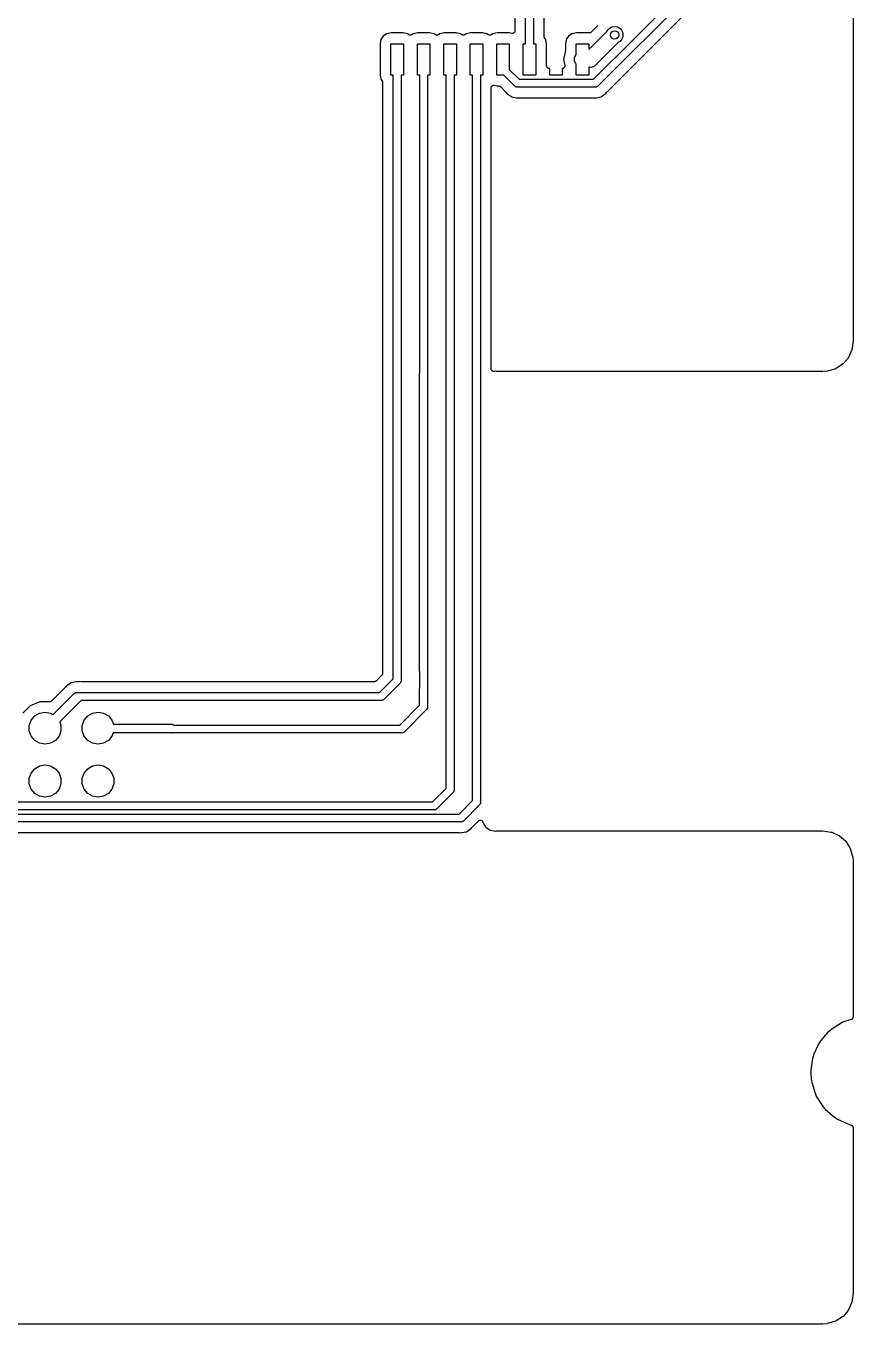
# Model space of a CAD drawing. Extents: x 121 to 245, y -148 to -51.
# Drawn here: x 204.8 to 244.5, y -148.5 to -86.2 of the extents above; entities that cross this region are included whole.
import ezdxf

# ---------------------------------------------------------------- set-up
doc = ezdxf.new("R2010")
doc.units = 0
doc.header["$MEASUREMENT"] = 0
doc.layers.add('BLACK', color=7, linetype='CONTINUOUS')

msp = doc.modelspace()

# ---------------------------------------------------------------- linework, layer by layer
at = {"layer": 'BLACK', "linetype": 'CONTINUOUS'}
for p, q in [((244.502, -56.7324), (244.502, -101.294)), ((232.054, -88.74), (243.261, -77.533)), ((243.581, -77.7525), (232.274, -89.0593)), ((232.685, -89.3669), (243.888, -78.1633)), ((228.283, -85.2983), (228.283, -86.4213)), ((228.79, -87.04), (228.791, -85.2253)), ((229.171, -85.2959), (229.171, -87.04)), ((229.679, -86.6835), (229.679, -85.5589)), ((222.133, -86.5615), (221.965, -86.6738)), ((222.344, -86.5196), (222.133, -86.5615)), ((222.918, -86.5196), (222.344, -86.5196)), ((223.129, -86.5615), (222.918, -86.5196)), ((223.195, -86.6057), (223.129, -86.5615)), ((223.403, -86.5615), (223.337, -86.6057)), ((223.614, -86.5196), (223.403, -86.5615)), ((224.188, -86.5196), (223.614, -86.5196)), ((224.399, -86.5615), (224.188, -86.5196)), ((224.465, -86.6057), (224.399, -86.5615)), ((224.673, -86.5615), (224.607, -86.6057)), ((224.884, -86.5196), (224.673, -86.5615)), ((225.458, -86.5196), (224.884, -86.5196)), ((225.669, -86.5615), (225.458, -86.5196)), ((225.735, -86.6057), (225.669, -86.5615)), ((225.943, -86.5615), (225.877, -86.6057)), ((226.154, -86.5196), (225.943, -86.5615)), ((226.728, -86.5196), (226.154, -86.5196)), ((226.939, -86.5615), (226.728, -86.5196)), ((227.005, -86.6057), (226.939, -86.5615)), ((227.213, -86.5615), (227.147, -86.6057)), ((227.424, -86.5196), (227.213, -86.5615)), ((227.998, -86.5196), (227.424, -86.5196)), ((228.131, -86.5459), (227.998, -86.5196)), ((228.132, -86.5459), (228.131, -86.5459)), ((228.133, -86.5464), (228.132, -86.5459)), ((228.154, -86.5464), (228.133, -86.5464)), ((228.175, -86.5468), (228.154, -86.5464)), ((228.176, -86.5464), (228.175, -86.5468)), ((228.178, -86.5464), (228.176, -86.5464)), ((228.197, -86.5393), (228.178, -86.5464)), ((228.217, -86.5326), (228.197, -86.5393)), ((228.218, -86.5318), (228.217, -86.5326)), ((228.219, -86.5313), (228.218, -86.5318)), ((228.235, -86.518), (228.219, -86.5313)), ((228.251, -86.505), (228.235, -86.518)), ((228.252, -86.5038), (228.251, -86.505)), ((228.253, -86.5029), (228.252, -86.5038)), ((228.263, -86.485), (228.253, -86.5029)), ((228.274, -86.4673), (228.263, -86.485)), ((228.275, -86.4647), (228.274, -86.466)), ((228.274, -86.466), (228.274, -86.4673)), ((228.278, -86.4444), (228.275, -86.4647)), ((228.282, -86.4241), (228.278, -86.4444)), ((228.283, -86.4213), (228.282, -86.4227)), ((228.282, -86.4227), (228.282, -86.4241)), ((231.023, -86.5615), (230.855, -86.6738)), ((231.234, -86.5196), (231.023, -86.5615)), ((231.808, -86.5196), (231.234, -86.5196)), ((231.819, -86.5217), (231.808, -86.5196)), ((231.837, -86.5221), (231.819, -86.5217)), ((231.821, -87.3182), (232.703, -86.4361)), ((231.855, -86.5237), (231.837, -86.5221)), ((231.859, -86.5226), (231.855, -86.5237)), ((231.863, -86.5227), (231.859, -86.5226)), ((231.88, -86.5169), (231.863, -86.5227)), ((231.898, -86.5122), (231.88, -86.5169)), ((231.901, -86.5098), (231.898, -86.5122)), ((231.905, -86.5085), (231.901, -86.5098)), ((231.919, -86.4972), (231.905, -86.5085)), ((231.934, -86.4869), (231.919, -86.4972)), ((232.257, -86.1634), (231.934, -86.4869)), ((232.703, -86.4361), (232.712, -86.4109)), ((232.712, -86.4109), (232.803, -86.3029)), ((232.803, -86.3029), (232.925, -86.2323)), ((232.925, -86.2323), (233.064, -86.2078)), ((233.064, -86.2078), (233.203, -86.2323)), ((233.203, -86.2323), (233.325, -86.3029)), ((233.325, -86.3029), (233.416, -86.4109)), ((233.416, -86.4109), (233.464, -86.5435)), ((233.464, -86.5435), (233.464, -86.6845)), ((221.852, -86.8418), (221.811, -87.0525)), ((221.811, -87.0525), (221.811, -88.5275)), ((221.965, -86.6738), (221.852, -86.8418)), ((222.331, -88.54), (222.331, -87.04)), ((222.331, -87.04), (222.931, -87.04)), ((222.931, -87.04), (222.931, -88.54)), ((223.203, -86.6091), (223.195, -86.6057)), ((223.21, -86.614), (223.203, -86.6091)), ((223.223, -86.6179), (223.21, -86.614)), ((223.236, -86.6235), (223.223, -86.6179)), ((223.244, -86.624), (223.236, -86.6235)), ((223.252, -86.6264), (223.244, -86.624)), ((223.266, -86.6255), (223.252, -86.6264)), ((223.28, -86.6264), (223.266, -86.6255)), ((223.288, -86.624), (223.28, -86.6264)), ((223.296, -86.6235), (223.288, -86.624)), ((223.309, -86.6179), (223.296, -86.6235)), ((223.322, -86.614), (223.309, -86.6179)), ((223.329, -86.6091), (223.322, -86.614)), ((223.337, -86.6057), (223.329, -86.6091)), ((223.601, -88.54), (223.601, -87.04)), ((223.601, -87.04), (224.201, -87.04)), ((224.201, -87.04), (224.201, -88.54)), ((224.473, -86.6091), (224.465, -86.6057)), ((224.48, -86.614), (224.473, -86.6091)), ((224.493, -86.6179), (224.48, -86.614)), ((224.506, -86.6235), (224.493, -86.6179)), ((224.514, -86.624), (224.506, -86.6235)), ((224.522, -86.6264), (224.514, -86.624)), ((224.536, -86.6255), (224.522, -86.6264)), ((224.55, -86.6264), (224.536, -86.6255)), ((224.558, -86.624), (224.55, -86.6264)), ((224.566, -86.6235), (224.558, -86.624)), ((224.579, -86.6179), (224.566, -86.6235)), ((224.592, -86.614), (224.579, -86.6179)), ((224.599, -86.6091), (224.592, -86.614)), ((224.607, -86.6057), (224.599, -86.6091)), ((224.871, -88.54), (224.871, -87.04)), ((224.871, -87.04), (225.471, -87.04)), ((225.471, -87.04), (225.471, -88.54)), ((225.743, -86.6091), (225.735, -86.6057)), ((225.75, -86.614), (225.743, -86.6091)), ((225.763, -86.6179), (225.75, -86.614)), ((225.776, -86.6235), (225.763, -86.6179)), ((225.784, -86.624), (225.776, -86.6235)), ((225.792, -86.6264), (225.784, -86.624)), ((225.806, -86.6255), (225.792, -86.6264)), ((225.82, -86.6264), (225.806, -86.6255)), ((225.828, -86.624), (225.82, -86.6264)), ((225.836, -86.6235), (225.828, -86.624)), ((225.849, -86.6179), (225.836, -86.6235)), ((225.862, -86.614), (225.849, -86.6179)), ((225.869, -86.6091), (225.862, -86.614)), ((225.877, -86.6057), (225.869, -86.6091)), ((226.141, -88.54), (226.141, -87.04)), ((226.141, -87.04), (226.741, -87.04)), ((226.741, -87.04), (226.741, -88.54)), ((227.013, -86.6091), (227.005, -86.6057)), ((227.02, -86.614), (227.013, -86.6091)), ((227.033, -86.6179), (227.02, -86.614)), ((227.046, -86.6235), (227.033, -86.6179)), ((227.054, -86.624), (227.046, -86.6235)), ((227.062, -86.6264), (227.054, -86.624)), ((227.076, -86.6255), (227.062, -86.6264)), ((227.09, -86.6264), (227.076, -86.6255)), ((227.098, -86.624), (227.09, -86.6264)), ((227.106, -86.6235), (227.098, -86.624)), ((227.119, -86.6179), (227.106, -86.6235)), ((227.132, -86.614), (227.119, -86.6179)), ((227.139, -86.6091), (227.132, -86.614)), ((227.147, -86.6057), (227.139, -86.6091)), ((227.411, -88.54), (227.411, -87.04)), ((227.411, -87.04), (228.011, -87.04)), ((228.011, -87.04), (228.011, -88.2706)), ((228.681, -88.54), (228.681, -87.04)), ((228.681, -87.04), (228.79, -87.04)), ((229.171, -87.04), (229.281, -87.04)), ((229.281, -87.04), (229.281, -88.54)), ((229.682, -86.6985), (229.679, -86.6835)), ((229.683, -86.7137), (229.682, -86.6985)), ((229.686, -86.7201), (229.683, -86.7137)), ((229.687, -86.7269), (229.686, -86.7201)), ((229.695, -86.7401), (229.687, -86.7269)), ((229.701, -86.7541), (229.695, -86.7401)), ((229.76, -86.8418), (229.701, -86.7541)), ((229.801, -87.0525), (229.76, -86.8418)), ((229.801, -88.105), (229.801, -87.0525)), ((230.742, -86.8418), (230.701, -87.0525)), ((230.701, -87.0525), (230.701, -87.3792)), ((230.855, -86.6738), (230.742, -86.8418)), ((231.221, -87.5548), (231.221, -87.04)), ((231.221, -87.04), (231.821, -87.04)), ((231.821, -87.04), (231.821, -87.3182)), ((233.246, -86.9708), (232.169, -88.0476)), ((233.325, -86.9251), (233.246, -86.9708)), ((233.416, -86.8171), (233.325, -86.9251)), ((233.464, -86.6845), (233.416, -86.8171)), ((230.685, -87.4369), (230.615, -87.79)), ((230.615, -87.79), (230.672, -88.0802)), ((230.693, -87.4226), (230.685, -87.4358)), ((230.685, -87.4358), (230.685, -87.4369)), ((230.694, -87.4158), (230.693, -87.4226)), ((230.697, -87.4094), (230.694, -87.4158)), ((230.698, -87.3942), (230.697, -87.4094)), ((230.701, -87.3792), (230.698, -87.3942)), ((231.14, -87.7228), (231.186, -87.5966)), ((231.14, -87.8572), (231.14, -87.7228)), ((231.186, -87.5966), (231.221, -87.5548)), ((228.011, -88.2706), (228.48, -88.74)), ((229.803, -88.1159), (229.801, -88.105)), ((229.803, -88.1271), (229.803, -88.1159)), ((229.807, -88.1375), (229.803, -88.1271)), ((229.809, -88.1484), (229.807, -88.1375)), ((229.815, -88.1581), (229.809, -88.1484)), ((229.818, -88.1685), (229.815, -88.1581)), ((229.826, -88.177), (229.818, -88.1685)), ((229.831, -88.1866), (229.826, -88.177)), ((229.84, -88.1938), (229.831, -88.1866)), ((229.847, -88.2023), (229.84, -88.1938)), ((229.856, -88.2078), (229.847, -88.2023)), ((229.865, -88.215), (229.856, -88.2078)), ((229.875, -88.2188), (229.865, -88.215)), ((229.885, -88.2243), (229.875, -88.2188)), ((229.896, -88.2263), (229.885, -88.2243)), ((229.906, -88.2301), (229.896, -88.2263)), ((229.917, -88.2301), (229.906, -88.2301)), ((229.928, -88.232), (229.917, -88.2301)), ((229.951, -88.232), (229.928, -88.232)), ((229.951, -88.54), (229.951, -88.232)), ((230.571, -88.2279), (230.551, -88.2319)), ((230.551, -88.2319), (230.551, -88.54)), ((230.591, -88.2243), (230.571, -88.2279)), ((230.592, -88.2236), (230.591, -88.2243)), ((230.594, -88.2234), (230.592, -88.2236)), ((230.611, -88.2126), (230.594, -88.2234)), ((230.629, -88.2023), (230.611, -88.2126)), ((230.63, -88.2012), (230.629, -88.2023)), ((230.631, -88.2005), (230.63, -88.2012)), ((230.644, -88.1843), (230.631, -88.2005)), ((230.658, -88.1685), (230.644, -88.1843)), ((230.659, -88.1661), (230.658, -88.1672)), ((230.658, -88.1672), (230.658, -88.1685)), ((230.666, -88.1465), (230.659, -88.1661)), ((230.673, -88.1271), (230.666, -88.1465)), ((230.672, -88.0802), (230.672, -88.0816)), ((230.672, -88.0816), (230.673, -88.0829)), ((230.673, -88.0829), (230.673, -88.1036)), ((230.673, -88.1036), (230.673, -88.1243)), ((230.673, -88.1243), (230.673, -88.1256)), ((230.673, -88.1256), (230.673, -88.1271)), ((231.186, -87.9834), (231.14, -87.8572)), ((231.221, -88.0252), (231.186, -87.9834)), ((231.221, -88.54), (231.221, -88.0252)), ((231.871, -88.171), (231.821, -88.171)), ((231.821, -88.171), (231.821, -88.54)), ((231.922, -88.1754), (231.871, -88.171)), ((231.971, -88.1623), (231.922, -88.1754)), ((232.02, -88.1535), (231.971, -88.1623)), ((232.035, -88.145), (232.02, -88.1535)), ((232.051, -88.1406), (232.035, -88.145)), ((232.093, -88.1116), (232.051, -88.1406)), ((232.137, -88.0864), (232.093, -88.1116)), ((232.169, -88.0476), (232.137, -88.0864)), ((221.811, -88.5275), (221.852, -88.7382)), ((221.852, -88.7382), (221.911, -88.8259)), ((221.911, -88.8259), (221.917, -88.8399)), ((221.917, -88.8399), (221.925, -88.8531)), ((221.925, -88.8531), (221.926, -88.8599)), ((221.926, -88.8599), (221.929, -88.8663)), ((221.929, -88.8663), (221.93, -88.8815)), ((221.93, -88.8815), (221.933, -88.8965)), ((221.933, -88.8965), (221.932, -117.26)), ((222.441, -88.54), (222.331, -88.54)), ((222.44, -117.523), (222.441, -88.54)), ((222.931, -88.54), (222.821, -88.54)), ((222.821, -88.54), (222.821, -117.594)), ((223.711, -88.54), (223.601, -88.54)), ((223.71, -117.17), (223.711, -88.54)), ((224.201, -88.54), (224.091, -88.54)), ((224.091, -88.54), (224.091, -118.864)), ((224.98, -88.54), (224.871, -88.54)), ((224.981, -122.78), (224.98, -88.54)), ((225.471, -88.54), (225.361, -88.54)), ((225.361, -88.54), (225.361, -122.85)), ((226.251, -88.54), (226.141, -88.54)), ((226.25, -122.427), (226.251, -88.54)), ((226.741, -88.54), (226.631, -88.54)), ((226.631, -88.54), (226.631, -123.436)), ((227.148, -89.1127), (227.159, -89.095)), ((227.159, -89.095), (227.169, -89.0771)), ((227.169, -89.0771), (227.17, -89.0762)), ((227.17, -89.0762), (227.171, -89.075)), ((227.171, -89.075), (227.187, -89.062)), ((227.187, -89.062), (227.203, -89.0487)), ((227.203, -89.0487), (227.204, -89.0482)), ((227.204, -89.0482), (227.205, -89.0474)), ((227.205, -89.0474), (227.225, -89.0407)), ((227.225, -89.0407), (227.244, -89.0336)), ((227.244, -89.0336), (227.246, -89.0336)), ((227.246, -89.0336), (227.247, -89.0332)), ((227.247, -89.0332), (227.268, -89.0336)), ((227.268, -89.0336), (227.289, -89.0336)), ((227.289, -89.0336), (227.29, -89.0341)), ((227.29, -89.0341), (227.291, -89.0341)), ((227.291, -89.0341), (227.424, -89.0604)), ((227.742, -88.54), (227.411, -88.54)), ((227.424, -89.0604), (227.491, -89.0604)), ((227.491, -89.0604), (227.497, -89.0614)), ((227.497, -89.0614), (227.502, -89.0609)), ((227.502, -89.0609), (227.518, -89.0652)), ((227.518, -89.0652), (227.534, -89.0681)), ((227.534, -89.0681), (227.539, -89.0709)), ((227.539, -89.0709), (227.545, -89.0723)), ((227.545, -89.0723), (227.558, -89.0819)), ((227.558, -89.0819), (227.573, -89.0902)), ((227.573, -89.0902), (227.576, -89.0944)), ((227.576, -89.0944), (227.581, -89.0976)), ((228.261, -89.0593), (227.742, -88.54)), ((228.277, -89.0787), (228.261, -89.0593)), ((228.299, -89.0913), (228.277, -89.0787)), ((228.32, -89.1058), (228.299, -89.0913)), ((228.48, -88.74), (232.054, -88.74)), ((229.281, -88.54), (228.681, -88.54)), ((230.551, -88.54), (229.951, -88.54)), ((231.821, -88.54), (231.221, -88.54)), ((232.236, -89.0913), (232.215, -89.1058)), ((232.258, -89.0787), (232.236, -89.0913)), ((232.274, -89.0593), (232.258, -89.0787)), ((227.139, -89.1587), (227.14, -89.1573)), ((227.139, -102.641), (227.139, -89.1587)), ((227.14, -89.1559), (227.144, -89.1356)), ((227.14, -89.1573), (227.14, -89.1559)), ((227.144, -89.1356), (227.147, -89.1153)), ((227.147, -89.1153), (227.148, -89.114)), ((227.148, -89.114), (227.148, -89.1127)), ((227.581, -89.0976), (227.85, -89.3669)), ((227.85, -89.3669), (227.857, -89.3771)), ((227.857, -89.3771), (227.866, -89.3862)), ((227.866, -89.3862), (227.898, -89.4341)), ((227.898, -89.4341), (228.129, -89.5885)), ((228.129, -89.5885), (228.345, -89.6314)), ((228.328, -89.108), (228.32, -89.1058)), ((228.335, -89.1123), (228.328, -89.108)), ((228.36, -89.1167), (228.335, -89.1123)), ((228.345, -89.6314), (228.345, -89.6314)), ((228.345, -89.6314), (228.402, -89.6427)), ((228.385, -89.1232), (228.36, -89.1167)), ((228.41, -89.121), (228.385, -89.1232)), ((228.402, -89.6427), (228.458, -89.6314)), ((232.125, -89.121), (228.41, -89.121)), ((228.458, -89.6314), (228.471, -89.6312)), ((228.471, -89.6312), (228.483, -89.629)), ((228.483, -89.629), (232.052, -89.629)), ((232.052, -89.629), (232.064, -89.6312)), ((232.064, -89.6312), (232.077, -89.6314)), ((232.077, -89.6314), (232.133, -89.6427)), ((232.15, -89.1232), (232.125, -89.121)), ((232.133, -89.6427), (232.19, -89.6314)), ((232.175, -89.1167), (232.15, -89.1232)), ((232.2, -89.1123), (232.175, -89.1167)), ((232.19, -89.6314), (232.406, -89.5885)), ((232.19, -89.6314), (232.19, -89.6314)), ((232.207, -89.108), (232.2, -89.1123)), ((232.215, -89.1058), (232.207, -89.108)), ((232.406, -89.5885), (232.637, -89.4341)), ((232.637, -89.4341), (232.669, -89.3862)), ((232.669, -89.3862), (232.678, -89.3772)), ((232.678, -89.3772), (232.685, -89.3669)), ((244.501, -101.312), (244.441, -101.726)), ((244.502, -101.294), (244.5, -101.303)), ((244.5, -101.303), (244.501, -101.312)), ((244.261, -102.124), (244.022, -102.401)), ((244.27, -102.108), (244.261, -102.124)), ((244.28, -102.093), (244.27, -102.108)), ((244.431, -101.76), (244.28, -102.093)), ((244.436, -101.743), (244.431, -101.76)), ((244.441, -101.726), (244.436, -101.743)), ((227.14, -102.643), (227.139, -102.641)), ((227.14, -102.644), (227.14, -102.643)), ((227.144, -102.664), (227.14, -102.644)), ((227.147, -102.685), (227.144, -102.664)), ((227.148, -102.686), (227.147, -102.685)), ((227.148, -102.687), (227.148, -102.686)), ((227.159, -102.705), (227.148, -102.687)), ((227.169, -102.723), (227.159, -102.705)), ((227.17, -102.724), (227.169, -102.723)), ((227.171, -102.725), (227.17, -102.724)), ((227.187, -102.738), (227.171, -102.725)), ((227.203, -102.751), (227.187, -102.738)), ((227.204, -102.752), (227.203, -102.751)), ((227.205, -102.753), (227.204, -102.752)), ((227.225, -102.759), (227.205, -102.753)), ((227.244, -102.766), (227.225, -102.759)), ((227.246, -102.766), (227.244, -102.766)), ((227.247, -102.767), (227.246, -102.766)), ((227.268, -102.766), (227.247, -102.767)), ((227.289, -102.766), (227.268, -102.766)), ((227.29, -102.766), (227.289, -102.766)), ((227.291, -102.766), (227.29, -102.766)), ((227.33, -102.758), (227.291, -102.766)), ((227.378, -102.768), (227.33, -102.758)), ((227.39, -102.768), (227.378, -102.768)), ((227.402, -102.77), (227.39, -102.768)), ((243.051, -102.77), (227.402, -102.77)), ((243.055, -102.769), (243.051, -102.77)), ((243.06, -102.77), (243.055, -102.769)), ((243.254, -102.755), (243.06, -102.77)), ((243.267, -102.752), (243.254, -102.755)), ((243.281, -102.75), (243.267, -102.752)), ((243.655, -102.638), (243.281, -102.75)), ((243.671, -102.63), (243.655, -102.638)), ((243.688, -102.623), (243.671, -102.63)), ((243.995, -102.424), (243.688, -102.623)), ((244.008, -102.412), (243.995, -102.424)), ((244.022, -102.401), (244.008, -102.412)), ((206.991, -117.706), (206.808, -117.828)), ((207.207, -117.663), (206.991, -117.706)), ((207.264, -117.652), (207.207, -117.663)), ((207.207, -117.663), (207.207, -117.663)), ((207.305, -117.66), (207.264, -117.652)), ((207.308, -117.66), (207.305, -117.66)), ((207.311, -117.661), (207.308, -117.66)), ((207.33, -117.661), (207.311, -117.661)), ((207.349, -117.661), (207.33, -117.661)), ((207.352, -117.66), (207.349, -117.661)), ((207.355, -117.66), (207.352, -117.66)), ((207.396, -117.652), (207.355, -117.66)), ((207.453, -117.663), (207.396, -117.652)), ((207.465, -117.663), (207.453, -117.663)), ((207.477, -117.665), (207.465, -117.663)), ((221.527, -117.665), (207.477, -117.665)), ((221.533, -117.665), (221.527, -117.665)), ((221.538, -117.665), (221.533, -117.665)), ((221.554, -117.661), (221.538, -117.665)), ((221.571, -117.658), (221.554, -117.661)), ((221.575, -117.655), (221.571, -117.658)), ((221.581, -117.654), (221.575, -117.655)), ((221.594, -117.644), (221.581, -117.654)), ((221.609, -117.636), (221.594, -117.644)), ((221.612, -117.632), (221.609, -117.636)), ((221.617, -117.628), (221.612, -117.632)), ((221.895, -117.35), (221.617, -117.628)), ((221.79, -118.173), (222.44, -117.523)), ((221.899, -117.345), (221.895, -117.35)), ((221.903, -117.342), (221.899, -117.345)), ((221.911, -117.327), (221.903, -117.342)), ((221.921, -117.314), (221.911, -117.327)), ((221.922, -117.308), (221.921, -117.314)), ((221.925, -117.304), (221.922, -117.308)), ((221.928, -117.287), (221.925, -117.304)), ((221.932, -117.271), (221.928, -117.287)), ((221.932, -117.26), (221.932, -117.266)), ((221.932, -117.266), (221.932, -117.271)), ((222.76, -117.743), (222.01, -118.493)), ((222.779, -117.726), (222.76, -117.743)), ((222.792, -117.704), (222.779, -117.726)), ((222.806, -117.684), (222.792, -117.704)), ((222.809, -117.676), (222.806, -117.684)), ((222.813, -117.668), (222.809, -117.676)), ((222.817, -117.643), (222.813, -117.668)), ((222.824, -117.619), (222.817, -117.643)), ((222.821, -117.594), (222.824, -117.619)), ((223.71, -118.793), (223.711, -117.17)), ((223.711, -117.17), (223.71, -117.17)), ((206.713, -117.928), (206.057, -118.583)), ((206.126, -119.233), (207.123, -118.235)), ((206.72, -117.917), (206.713, -117.928)), ((206.728, -117.908), (206.72, -117.917)), ((206.76, -117.86), (206.728, -117.908)), ((206.808, -117.828), (206.76, -117.86)), ((206.808, -117.828), (206.808, -117.828)), ((207.123, -118.235), (207.14, -118.216)), ((207.14, -118.216), (207.162, -118.203)), ((207.162, -118.203), (207.182, -118.189)), ((207.182, -118.189), (207.19, -118.186)), ((207.19, -118.186), (207.198, -118.182)), ((207.198, -118.182), (207.223, -118.178)), ((207.223, -118.178), (207.247, -118.171)), ((207.247, -118.171), (207.272, -118.173)), ((207.272, -118.173), (207.371, -118.173)), ((207.371, -118.173), (207.379, -118.171)), ((207.379, -118.171), (207.404, -118.173)), ((207.404, -118.173), (221.79, -118.173)), ((205.022, -118.813), (204.665, -119.17)), ((205.488, -118.62), (205.022, -118.813)), ((205.968, -118.62), (205.488, -118.62)), ((205.973, -118.619), (205.968, -118.62)), ((205.979, -118.62), (205.973, -118.619)), ((205.995, -118.615), (205.979, -118.62)), ((206.011, -118.612), (205.995, -118.615)), ((206.016, -118.61), (206.011, -118.612)), ((206.021, -118.608), (206.016, -118.61)), ((206.035, -118.599), (206.021, -118.608)), ((206.049, -118.59), (206.035, -118.599)), ((206.053, -118.586), (206.049, -118.59)), ((206.057, -118.583), (206.053, -118.586)), ((207.475, -118.554), (206.44, -119.589)), ((221.861, -118.554), (207.475, -118.554)), ((221.886, -118.557), (221.861, -118.554)), ((221.91, -118.55), (221.886, -118.557)), ((221.935, -118.546), (221.91, -118.55)), ((221.943, -118.542), (221.935, -118.546)), ((221.951, -118.539), (221.943, -118.542)), ((221.971, -118.525), (221.951, -118.539)), ((221.993, -118.512), (221.971, -118.525)), ((222.01, -118.493), (221.993, -118.512)), ((222.764, -119.739), (223.71, -118.793)), ((224.049, -118.996), (224.03, -119.013)), ((224.062, -118.974), (224.049, -118.996)), ((224.076, -118.954), (224.062, -118.974)), ((224.079, -118.946), (224.076, -118.954)), ((224.083, -118.938), (224.079, -118.946)), ((224.087, -118.913), (224.083, -118.938)), ((224.094, -118.889), (224.087, -118.913)), ((224.091, -118.864), (224.094, -118.889)), ((204.98, -119.754), (205.072, -119.502)), ((205.072, -119.502), (205.244, -119.297)), ((205.244, -119.297), (205.476, -119.163)), ((205.476, -119.163), (205.74, -119.116)), ((205.74, -119.116), (206.004, -119.163)), ((206.004, -119.163), (206.126, -119.233)), ((206.44, -119.589), (206.5, -119.754)), ((207.52, -119.754), (207.612, -119.502)), ((207.612, -119.502), (207.784, -119.297)), ((207.784, -119.297), (208.016, -119.163)), ((208.016, -119.163), (208.28, -119.116)), ((208.28, -119.116), (208.544, -119.163)), ((208.544, -119.163), (208.776, -119.297)), ((208.776, -119.297), (208.948, -119.502)), ((208.948, -119.502), (209.019, -119.697)), ((224.03, -119.013), (222.984, -120.059)), ((204.98, -120.022), (204.98, -119.754)), ((205.072, -120.274), (204.98, -120.022)), ((206.5, -120.022), (206.408, -120.274)), ((206.5, -119.754), (206.5, -120.022)), ((207.52, -120.022), (207.52, -119.754)), ((207.612, -120.274), (207.52, -120.022)), ((209.004, -120.12), (208.948, -120.274)), ((211.811, -120.12), (209.004, -120.12)), ((209.019, -119.697), (211.786, -119.697)), ((211.786, -119.697), (211.811, -119.695)), ((211.811, -119.695), (211.835, -119.702)), ((211.819, -120.123), (211.811, -120.12)), ((211.844, -120.12), (211.819, -120.123)), ((211.835, -119.702), (211.86, -119.706)), ((222.835, -120.12), (211.844, -120.12)), ((211.86, -119.706), (211.868, -119.71)), ((211.868, -119.71), (211.876, -119.713)), ((211.876, -119.713), (211.896, -119.727)), ((211.896, -119.727), (211.918, -119.739)), ((211.918, -119.739), (222.764, -119.739)), ((222.86, -120.123), (222.835, -120.12)), ((222.884, -120.116), (222.86, -120.123)), ((222.909, -120.112), (222.884, -120.116)), ((222.917, -120.108), (222.909, -120.112)), ((222.925, -120.105), (222.917, -120.108)), ((222.945, -120.091), (222.925, -120.105)), ((222.967, -120.078), (222.945, -120.091)), ((222.984, -120.059), (222.967, -120.078)), ((205.244, -120.479), (205.072, -120.274)), ((205.476, -120.613), (205.244, -120.479)), ((205.74, -120.66), (205.476, -120.613)), ((206.004, -120.613), (205.74, -120.66)), ((206.236, -120.479), (206.004, -120.613)), ((206.408, -120.274), (206.236, -120.479)), ((207.784, -120.479), (207.612, -120.274)), ((208.016, -120.613), (207.784, -120.479)), ((208.28, -120.66), (208.016, -120.613)), ((208.544, -120.613), (208.28, -120.66)), ((208.776, -120.479), (208.544, -120.613)), ((208.948, -120.274), (208.776, -120.479)), ((204.98, -122.294), (205.072, -122.042)), ((205.072, -122.042), (205.244, -121.837)), ((205.244, -121.837), (205.476, -121.703)), ((205.476, -121.703), (205.74, -121.656)), ((205.74, -121.656), (206.004, -121.703)), ((206.004, -121.703), (206.236, -121.837)), ((206.236, -121.837), (206.408, -122.042)), ((206.408, -122.042), (206.5, -122.294)), ((207.52, -122.294), (207.612, -122.042)), ((207.612, -122.042), (207.784, -121.837)), ((207.784, -121.837), (208.016, -121.703)), ((208.016, -121.703), (208.28, -121.656)), ((208.28, -121.656), (208.544, -121.703)), ((208.544, -121.703), (208.776, -121.837)), ((208.776, -121.837), (208.948, -122.042)), ((208.948, -122.042), (209.04, -122.294)), ((204.98, -122.562), (204.98, -122.294)), ((205.072, -122.814), (204.98, -122.562)), ((206.5, -122.562), (206.408, -122.814)), ((206.5, -122.294), (206.5, -122.562)), ((207.52, -122.562), (207.52, -122.294)), ((207.612, -122.814), (207.52, -122.562)), ((209.04, -122.562), (208.948, -122.814)), ((209.04, -122.294), (209.04, -122.562)), ((226.25, -123.365), (226.251, -122.427)), ((226.251, -122.427), (226.25, -122.427)), ((205.244, -123.019), (205.072, -122.814)), ((205.476, -123.153), (205.244, -123.019)), ((205.74, -123.2), (205.476, -123.153)), ((206.004, -123.153), (205.74, -123.2)), ((206.236, -123.019), (206.004, -123.153)), ((206.408, -122.814), (206.236, -123.019)), ((207.784, -123.019), (207.612, -122.814)), ((208.016, -123.153), (207.784, -123.019)), ((208.28, -123.2), (208.016, -123.153)), ((208.544, -123.153), (208.28, -123.2)), ((208.776, -123.019), (208.544, -123.153)), ((208.948, -122.814), (208.776, -123.019)), ((224.33, -123.43), (224.981, -122.78)), ((225.3, -122.999), (224.55, -123.749)), ((225.319, -122.983), (225.3, -122.999)), ((225.332, -122.961), (225.319, -122.983)), ((225.346, -122.94), (225.332, -122.961)), ((225.349, -122.932), (225.346, -122.94)), ((225.353, -122.925), (225.349, -122.932)), ((225.357, -122.9), (225.353, -122.925)), ((225.364, -122.875), (225.357, -122.9)), ((225.361, -122.85), (225.364, -122.875)), ((224.401, -123.811), (194.289, -123.811)), ((194.359, -123.43), (224.33, -123.43)), ((224.426, -123.813), (224.401, -123.811)), ((224.45, -123.807), (224.426, -123.813)), ((224.475, -123.802), (224.45, -123.807)), ((224.483, -123.798), (224.475, -123.802)), ((224.491, -123.796), (224.483, -123.798)), ((224.511, -123.781), (224.491, -123.796)), ((224.533, -123.769), (224.511, -123.781)), ((224.55, -123.749), (224.533, -123.769)), ((225.605, -124.011), (226.25, -123.365)), ((226.57, -123.585), (225.824, -124.33)), ((226.589, -123.568), (226.57, -123.585)), ((226.602, -123.546), (226.589, -123.568)), ((226.616, -123.526), (226.602, -123.546)), ((226.619, -123.518), (226.616, -123.526)), ((226.623, -123.51), (226.619, -123.518)), ((226.627, -123.485), (226.623, -123.51)), ((226.634, -123.461), (226.627, -123.485)), ((226.631, -123.436), (226.634, -123.461)), ((225.675, -124.392), (192.33, -124.392)), ((192.4, -124.011), (225.605, -124.011)), ((225.7, -124.394), (225.675, -124.392)), ((225.725, -124.388), (225.7, -124.394)), ((225.75, -124.383), (225.725, -124.388)), ((225.757, -124.379), (225.75, -124.383)), ((225.765, -124.377), (225.757, -124.379)), ((225.786, -124.362), (225.765, -124.377)), ((225.808, -124.35), (225.786, -124.362)), ((225.824, -124.33), (225.808, -124.35)), ((226.235, -124.638), (226.535, -124.338)), ((226.535, -124.338), (226.538, -124.336)), ((226.538, -124.336), (226.541, -124.332)), ((226.541, -124.332), (226.556, -124.323)), ((226.556, -124.323), (226.571, -124.313)), ((226.571, -124.313), (226.575, -124.312)), ((226.575, -124.312), (226.579, -124.309)), ((226.579, -124.309), (226.596, -124.306)), ((226.596, -124.306), (226.614, -124.301)), ((226.614, -124.301), (226.618, -124.302)), ((226.618, -124.302), (226.622, -124.301)), ((226.622, -124.301), (226.64, -124.303)), ((226.64, -124.303), (226.658, -124.305)), ((226.658, -124.305), (226.661, -124.307)), ((226.661, -124.307), (226.666, -124.307)), ((226.666, -124.307), (226.681, -124.316)), ((226.681, -124.316), (226.698, -124.324)), ((226.698, -124.324), (226.701, -124.327)), ((226.701, -124.327), (226.704, -124.329)), ((226.704, -124.329), (226.716, -124.342)), ((226.716, -124.342), (226.729, -124.355)), ((226.729, -124.355), (226.731, -124.359)), ((226.731, -124.359), (226.733, -124.362)), ((226.733, -124.362), (226.74, -124.379)), ((226.74, -124.379), (226.747, -124.395)), ((226.747, -124.395), (226.748, -124.399)), ((226.748, -124.399), (226.749, -124.403)), ((226.749, -124.403), (226.757, -124.443)), ((226.757, -124.443), (226.892, -124.644)), ((192.403, -124.9), (225.602, -124.9)), ((225.602, -124.9), (225.614, -124.902)), ((225.614, -124.902), (225.627, -124.902)), ((225.627, -124.902), (225.683, -124.914)), ((225.683, -124.914), (225.74, -124.902)), ((225.74, -124.902), (225.956, -124.859)), ((225.74, -124.902), (225.74, -124.902)), ((225.956, -124.859), (226.187, -124.705)), ((226.187, -124.705), (226.219, -124.657)), ((226.219, -124.657), (226.228, -124.648)), ((226.228, -124.648), (226.235, -124.638)), ((226.892, -124.644), (227.093, -124.779)), ((227.093, -124.779), (227.282, -124.816)), ((227.282, -124.816), (227.282, -124.816)), ((227.282, -124.816), (227.33, -124.826)), ((227.33, -124.826), (227.378, -124.816)), ((227.378, -124.816), (227.39, -124.816)), ((227.39, -124.816), (227.402, -124.814)), ((227.402, -124.814), (243.026, -124.814)), ((243.026, -124.814), (243.035, -124.816)), ((243.035, -124.816), (243.044, -124.815)), ((243.044, -124.815), (243.458, -124.875)), ((243.458, -124.875), (243.475, -124.88)), ((243.475, -124.88), (243.492, -124.885)), ((243.492, -124.885), (243.825, -125.036)), ((243.825, -125.036), (243.84, -125.046)), ((243.84, -125.046), (243.856, -125.055)), ((243.856, -125.055), (244.133, -125.294)), ((244.133, -125.294), (244.144, -125.308)), ((244.144, -125.308), (244.156, -125.321)), ((244.156, -125.321), (244.355, -125.628)), ((244.355, -125.628), (244.362, -125.645)), ((244.362, -125.645), (244.37, -125.661)), ((244.37, -125.661), (244.482, -126.035)), ((244.482, -126.035), (244.484, -126.049)), ((244.484, -126.049), (244.487, -126.062)), ((244.487, -126.062), (244.502, -126.256)), ((244.502, -126.256), (244.501, -126.261)), ((244.501, -126.261), (244.502, -126.265)), ((244.502, -126.265), (244.502, -133.751)), ((244.411, -133.873), (244.092, -133.968)), ((244.425, -133.866), (244.411, -133.873)), ((244.439, -133.861), (244.425, -133.866)), ((244.444, -133.856), (244.439, -133.861)), ((244.451, -133.853), (244.444, -133.856)), ((244.461, -133.842), (244.451, -133.853)), ((244.472, -133.833), (244.461, -133.842)), ((244.476, -133.826), (244.472, -133.833)), ((244.481, -133.821), (244.476, -133.826)), ((244.487, -133.807), (244.481, -133.821)), ((244.494, -133.795), (244.487, -133.807)), ((244.496, -133.787), (244.494, -133.795)), ((244.499, -133.78), (244.496, -133.787)), ((244.502, -133.751), (244.499, -133.766)), ((244.499, -133.766), (244.499, -133.78)), ((243.313, -134.471), (242.943, -134.899)), ((243.382, -134.412), (243.313, -134.471)), ((243.383, -134.411), (243.382, -134.412)), ((243.382, -134.412), (243.382, -134.412)), ((243.451, -134.352), (243.383, -134.411)), ((243.926, -134.044), (243.451, -134.352)), ((244.008, -134.007), (243.926, -134.044)), ((244.009, -134.007), (244.008, -134.007)), ((244.01, -134.006), (244.009, -134.007)), ((244.092, -133.968), (244.01, -134.006)), ((242.844, -135.053), (242.61, -135.568)), ((242.894, -134.977), (242.844, -135.053)), ((242.895, -134.976), (242.894, -134.976)), ((242.894, -134.976), (242.894, -134.977)), ((242.943, -134.899), (242.895, -134.976)), ((242.558, -135.743), (242.477, -136.303)), ((242.584, -135.656), (242.558, -135.743)), ((242.61, -135.568), (242.584, -135.655)), ((242.584, -135.655), (242.584, -135.656)), ((242.584, -135.656), (242.584, -135.656)), ((242.477, -136.379), (242.472, -136.444)), ((242.472, -136.444), (242.493, -136.734)), ((242.477, -136.303), (242.477, -136.369)), ((242.477, -136.369), (242.477, -136.374)), ((242.477, -136.374), (242.477, -136.379)), ((242.493, -136.734), (242.507, -136.799)), ((242.507, -136.799), (242.508, -136.804)), ((242.508, -136.804), (242.509, -136.809)), ((242.509, -136.809), (242.518, -136.874)), ((242.518, -136.874), (242.68, -137.416)), ((242.68, -137.416), (242.718, -137.498)), ((242.718, -137.498), (242.719, -137.499)), ((242.719, -137.499), (242.719, -137.5)), ((242.719, -137.5), (242.756, -137.582)), ((242.756, -137.582), (243.064, -138.057)), ((243.064, -138.057), (243.123, -138.125)), ((243.123, -138.125), (243.124, -138.126)), ((243.124, -138.126), (243.124, -138.126)), ((243.124, -138.126), (243.183, -138.195)), ((243.183, -138.195), (243.611, -138.565)), ((243.611, -138.565), (243.688, -138.613)), ((243.688, -138.613), (243.688, -138.614)), ((243.688, -138.614), (243.689, -138.614)), ((243.689, -138.614), (243.765, -138.664)), ((243.765, -138.664), (244.28, -138.898)), ((244.28, -138.898), (244.367, -138.924)), ((244.367, -138.924), (244.368, -138.924)), ((244.368, -138.924), (244.368, -138.924)), ((244.368, -138.924), (244.412, -138.937)), ((244.412, -138.937), (244.425, -138.944)), ((244.425, -138.944), (244.438, -138.949)), ((244.438, -138.949), (244.444, -138.954)), ((244.444, -138.954), (244.451, -138.957)), ((244.451, -138.957), (244.461, -138.968)), ((244.461, -138.968), (244.472, -138.977)), ((244.472, -138.977), (244.476, -138.984)), ((244.476, -138.984), (244.482, -138.99)), ((244.482, -138.99), (244.487, -139.003)), ((244.487, -139.003), (244.494, -139.015)), ((244.494, -139.015), (244.496, -139.023)), ((244.496, -139.023), (244.499, -139.03)), ((244.499, -139.03), (244.499, -139.045)), ((244.499, -139.045), (244.502, -139.059)), ((244.502, -139.059), (244.502, -147.014)), ((244.501, -147.032), (244.441, -147.446)), ((244.502, -147.014), (244.5, -147.023)), ((244.5, -147.023), (244.501, -147.032)), ((244.431, -147.48), (244.28, -147.813)), ((244.436, -147.463), (244.431, -147.48)), ((244.441, -147.446), (244.436, -147.463)), ((243.995, -148.144), (243.688, -148.343)), ((244.008, -148.132), (243.995, -148.144)), ((244.022, -148.121), (244.008, -148.132)), ((244.261, -147.844), (244.022, -148.121)), ((244.27, -147.828), (244.261, -147.844)), ((244.28, -147.813), (244.27, -147.828)), ((243.051, -148.49), (122.734, -148.49)), ((243.055, -148.489), (243.051, -148.49)), ((243.06, -148.49), (243.055, -148.489)), ((243.254, -148.475), (243.06, -148.49)), ((243.267, -148.472), (243.254, -148.475)), ((243.281, -148.47), (243.267, -148.472)), ((243.655, -148.358), (243.281, -148.47)), ((243.671, -148.35), (243.655, -148.358)), ((243.688, -148.343), (243.671, -148.35))]:
    msp.add_line(p, q, dxfattribs=at)
at = {"layer": 'BLACK'}
msp.add_circle((233.064, -86.614), 0.2, dxfattribs=at)

doc.saveas('drawing.dxf')
